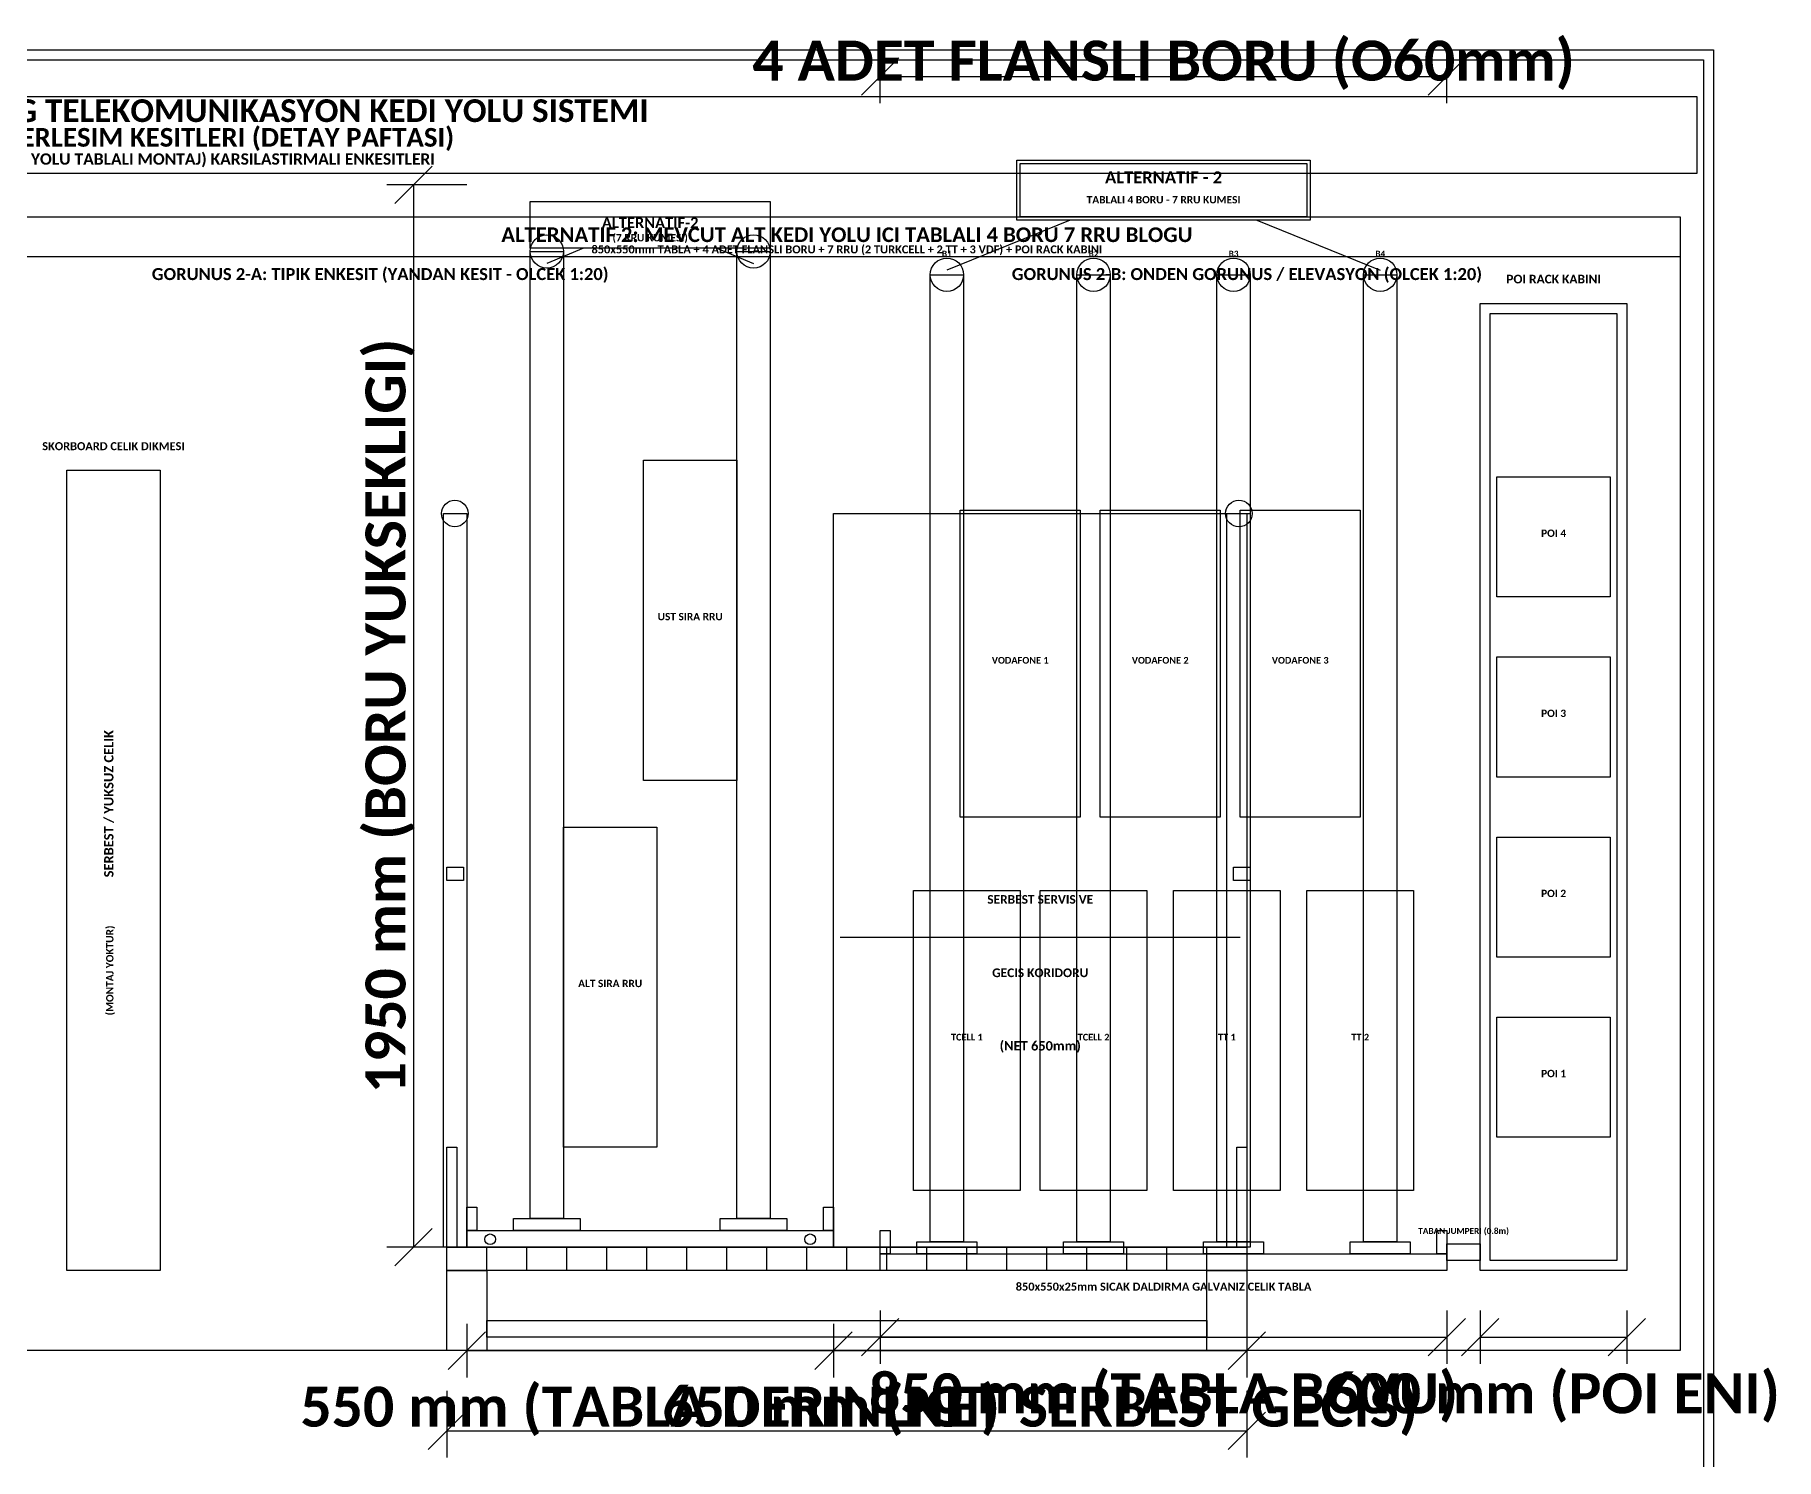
# Model space of a CAD drawing. Header units: metres. Extents: x -2.74 to 2.69, y -1.1 to 3.22.
# Drawn here: x 0.082 to 2.694, y 1.087 to 3.223 of the extents above; entities that cross this region are included whole.
import ezdxf
from ezdxf.enums import TextEntityAlignment as Align

# ---------------------------------------------------------------- set-up
doc = ezdxf.new("R2010")
doc.units = ezdxf.units.M
doc.linetypes.add('DASHED', pattern=[10, 5, -5])
for name, color, linetype in [('BLOK_OZEL_PLATFORM', 140, 'CONTINUOUS'), ('CELIK_KIRIS_KOLON', 9, 'CONTINUOUS'), ('EKP_POI_MODULLERI', 40, 'CONTINUOUS'), ('EKP_POI_TASIYICI_SASE', 30, 'CONTINUOUS'), ('EKP_TURK_TELEKOM_RRU', 4, 'CONTINUOUS'), ('EKP_TURKCELL_RRU', 5, 'CONTINUOUS'), ('EKP_VODAFONE_RRU', 1, 'CONTINUOUS'), ('KABLO_TAVALARI', 6, 'CONTINUOUS'), ('KORKULUK_KAPI', 4, 'CONTINUOUS'), ('METIN_BILGI', 7, 'CONTINUOUS'), ('MONTAJ_BORULARI', 2, 'CONTINUOUS'), ('OLCULER', 1, 'CONTINUOUS'), ('YURUYUS_KORIDORU', 3, 'DASHED'), ('ZEMIN_PLATFORM', 8, 'CONTINUOUS')]:
    doc.layers.add(name, color=color, linetype=linetype)
doc.styles.get("Standard").update_dxf_attribs({"font": 'calibrib.ttf'})

msp = doc.modelspace()

# ---------------------------------------------------------------- linework, layer by layer
at = {"layer": 'BLOK_OZEL_PLATFORM'}
for points in [[(0.73, 1.43), (0.73, 1.465), (0.745, 1.465), (0.745, 1.43)], [(1.265, 1.43), (1.265, 1.465), (1.28, 1.465), (1.28, 1.43)], [(0.73, 1.405), (0.73, 1.43), (1.28, 1.43), (1.28, 1.405)], [(1.35, 1.395), (1.35, 1.43), (1.365, 1.43), (1.365, 1.395)], [(2.185, 1.395), (2.185, 1.43), (2.2, 1.43), (2.2, 1.395)], [(1.35, 1.37), (1.35, 1.395), (2.2, 1.395), (2.2, 1.37)]]:
    msp.add_lwpolyline(points, close=True, dxfattribs=at)
at = {"layer": 'CELIK_KIRIS_KOLON'}
for points in [[(0.13, 1.37), (0.13, 2.57), (0.27, 2.57), (0.27, 1.37)], [(0.7, 1.25), (0.7, 1.37), (0.76, 1.37), (0.76, 1.25)], [(1.84, 1.25), (1.84, 1.37), (1.9, 1.37), (1.9, 1.25)], [(0.76, 1.27), (0.76, 1.295), (1.84, 1.295), (1.84, 1.27)]]:
    msp.add_lwpolyline(points, close=True, dxfattribs=at)
for centre in [(0.765, 1.417), (1.245, 1.417)]:
    msp.add_circle(centre, 0.008, dxfattribs=at)
at = {"layer": 'EKP_POI_MODULLERI'}
for points in [[(2.275, 2.38), (2.275, 2.56), (2.445, 2.56), (2.445, 2.38)], [(2.275, 2.11), (2.275, 2.29), (2.445, 2.29), (2.445, 2.11)], [(2.275, 1.84), (2.275, 2.02), (2.445, 2.02), (2.445, 1.84)], [(2.275, 1.57), (2.275, 1.75), (2.445, 1.75), (2.445, 1.57)]]:
    msp.add_lwpolyline(points, close=True, dxfattribs=at)
at = {"layer": 'EKP_POI_TASIYICI_SASE'}
for points in [[(2.25, 1.37), (2.25, 2.82), (2.47, 2.82), (2.47, 1.37)], [(2.265, 1.385), (2.265, 2.805), (2.455, 2.805), (2.455, 1.385)]]:
    msp.add_lwpolyline(points, close=True, dxfattribs=at)
at = {"layer": 'EKP_TURK_TELEKOM_RRU'}
for points in [[(1.79, 1.49), (1.79, 1.94), (1.95, 1.94), (1.95, 1.49)], [(1.99, 1.49), (1.99, 1.94), (2.15, 1.94), (2.15, 1.49)]]:
    msp.add_lwpolyline(points, close=True, dxfattribs=at)
at = {"layer": 'EKP_TURKCELL_RRU'}
for points in [[(0.875, 1.555), (0.875, 2.035), (1.015, 2.035), (1.015, 1.555)], [(1.4, 1.49), (1.4, 1.94), (1.56, 1.94), (1.56, 1.49)], [(1.59, 1.49), (1.59, 1.94), (1.75, 1.94), (1.75, 1.49)]]:
    msp.add_lwpolyline(points, close=True, dxfattribs=at)
at = {"layer": 'EKP_VODAFONE_RRU'}
for points in [[(0.995, 2.105), (0.995, 2.585), (1.135, 2.585), (1.135, 2.105)], [(1.47, 2.05), (1.47, 2.51), (1.65, 2.51), (1.65, 2.05)], [(1.68, 2.05), (1.68, 2.51), (1.86, 2.51), (1.86, 2.05)], [(1.89, 2.05), (1.89, 2.51), (2.07, 2.51), (2.07, 2.05)]]:
    msp.add_lwpolyline(points, close=True, dxfattribs=at)
at = {"layer": 'KABLO_TAVALARI'}
msp.add_lwpolyline([(2.2, 1.385), (2.2, 1.41), (2.25, 1.41), (2.25, 1.385)], close=True, dxfattribs=at)
at = {"layer": 'KORKULUK_KAPI'}
for points in [[(0.695, 1.405), (0.695, 2.505), (0.73, 2.505), (0.73, 1.405)], [(1.87, 1.405), (1.87, 2.505), (1.905, 2.505), (1.905, 1.405)], [(0.7, 1.955), (0.7, 1.975), (0.725, 1.975), (0.725, 1.955)], [(1.88, 1.955), (1.88, 1.975), (1.905, 1.975), (1.905, 1.955)], [(0.7, 1.405), (0.7, 1.555), (0.715, 1.555), (0.715, 1.405)], [(1.885, 1.405), (1.885, 1.555), (1.9, 1.555), (1.9, 1.405)]]:
    msp.add_lwpolyline(points, close=True, dxfattribs=at)
for centre in [(0.712, 2.505), (1.888, 2.505)]:
    msp.add_circle(centre, 0.02, dxfattribs=at)
at = {"layer": 'METIN_BILGI'}
for points in [[(-2.6, -1.1), (-2.6, 3.2), (2.6, 3.2), (2.6, -1.1)], [(-2.585, -1.085), (-2.585, 3.185), (2.585, 3.185), (2.585, -1.085)], [(-2.575, 3.015), (-2.575, 3.13), (2.575, 3.13), (2.575, 3.015)], [(1.555, 2.945), (1.555, 3.035), (1.995, 3.035), (1.995, 2.945)], [(1.56, 2.95), (1.56, 3.03), (1.99, 3.03), (1.99, 2.95)], [(0.825, 2.903), (0.825, 2.973), (1.185, 2.973), (1.185, 2.903)], [(0.05, 1.25), (0.05, 2.95), (2.55, 2.95), (2.55, 1.25)], [(0.05, 2.89), (0.05, 2.95), (2.55, 2.95), (2.55, 2.89)]]:
    msp.add_lwpolyline(points, close=True, dxfattribs=at)
at = {"layer": 'MONTAJ_BORULARI'}
for p, q in [((1.635, 2.945), (1.45, 2.87)), ((1.915, 2.945), (2.1, 2.87)), ((0.905, 2.903), (0.85, 2.88)), ((1.105, 2.903), (1.16, 2.88))]:
    msp.add_line(p, q, dxfattribs=at)
for points in [[(0.825, 1.448), (0.825, 2.898), (0.875, 2.898), (0.875, 1.448)], [(1.135, 1.448), (1.135, 2.898), (1.185, 2.898), (1.185, 1.448)], [(1.425, 1.413), (1.425, 2.863), (1.475, 2.863), (1.475, 1.413)], [(1.645, 1.413), (1.645, 2.863), (1.695, 2.863), (1.695, 1.413)], [(1.855, 1.413), (1.855, 2.863), (1.905, 2.863), (1.905, 1.413)], [(2.075, 1.413), (2.075, 2.863), (2.125, 2.863), (2.125, 1.413)], [(0.8, 1.43), (0.8, 1.448), (0.9, 1.448), (0.9, 1.43)], [(1.11, 1.43), (1.11, 1.448), (1.21, 1.448), (1.21, 1.43)], [(1.405, 1.395), (1.405, 1.413), (1.495, 1.413), (1.495, 1.395)], [(1.625, 1.395), (1.625, 1.413), (1.715, 1.413), (1.715, 1.395)], [(1.835, 1.395), (1.835, 1.413), (1.925, 1.413), (1.925, 1.395)], [(2.055, 1.395), (2.055, 1.413), (2.145, 1.413), (2.145, 1.395)]]:
    msp.add_lwpolyline(points, close=True, dxfattribs=at)
for centre in [(0.85, 2.898), (1.16, 2.898), (1.45, 2.863), (1.67, 2.863), (1.88, 2.863), (2.1, 2.863)]:
    msp.add_circle(centre, 0.025, dxfattribs=at)
at = {"layer": 'OLCULER'}
for p, q in [((1.322, 3.132), (1.378, 3.188)), ((1.35, 3.12), (1.35, 3.2)), ((2.172, 3.132), (2.228, 3.188)), ((2.2, 3.12), (2.2, 3.2)), ((1.35, 3.16), (2.2, 3.16)), ((0.622, 2.97), (0.678, 3.026)), ((0.73, 2.998), (0.61, 2.998)), ((0.65, 2.998), (0.65, 1.405)), ((0.622, 1.377), (0.678, 1.433)), ((0.73, 1.405), (0.61, 1.405)), ((1.35, 1.31), (1.35, 1.23)), ((2.2, 1.31), (2.2, 1.23)), ((2.25, 1.31), (2.25, 1.23)), ((2.47, 1.31), (2.47, 1.23)), ((0.73, 1.29), (0.73, 1.21)), ((1.28, 1.29), (1.28, 1.21)), ((1.28, 1.29), (1.28, 1.21)), ((1.322, 1.242), (1.378, 1.298)), ((1.9, 1.29), (1.9, 1.21)), ((2.172, 1.242), (2.228, 1.298)), ((2.222, 1.242), (2.278, 1.298)), ((2.442, 1.242), (2.498, 1.298)), ((0.702, 1.222), (0.758, 1.278)), ((1.252, 1.222), (1.308, 1.278)), ((1.252, 1.222), (1.308, 1.278)), ((1.35, 1.27), (2.2, 1.27)), ((1.872, 1.222), (1.928, 1.278)), ((2.25, 1.27), (2.47, 1.27)), ((0.73, 1.25), (1.28, 1.25)), ((1.28, 1.25), (1.9, 1.25)), ((0.7, 1.19), (0.7, 1.09)), ((1.9, 1.19), (1.9, 1.09)), ((0.672, 1.102), (0.728, 1.158)), ((1.872, 1.102), (1.928, 1.158)), ((0.7, 1.13), (1.9, 1.13))]:
    msp.add_line(p, q, dxfattribs=at)
at = {"layer": 'YURUYUS_KORIDORU'}
msp.add_line((1.29, 1.87), (1.89, 1.87), dxfattribs=at)
msp.add_lwpolyline([(1.28, 1.405), (1.28, 2.505), (1.9, 2.505), (1.9, 1.405)], close=True, dxfattribs=at)
at = {"layer": 'ZEMIN_PLATFORM'}
for p, q in [((0.76, 1.37), (0.76, 1.405)), ((0.82, 1.37), (0.82, 1.405)), ((0.88, 1.37), (0.88, 1.405)), ((0.94, 1.37), (0.94, 1.405)), ((1, 1.37), (1, 1.405)), ((1.06, 1.37), (1.06, 1.405)), ((1.12, 1.37), (1.12, 1.405)), ((1.18, 1.37), (1.18, 1.405)), ((1.24, 1.37), (1.24, 1.405)), ((1.3, 1.37), (1.3, 1.405)), ((1.36, 1.37), (1.36, 1.405)), ((1.42, 1.37), (1.42, 1.405)), ((1.48, 1.37), (1.48, 1.405)), ((1.54, 1.37), (1.54, 1.405)), ((1.6, 1.37), (1.6, 1.405)), ((1.66, 1.37), (1.66, 1.405)), ((1.72, 1.37), (1.72, 1.405)), ((1.78, 1.37), (1.78, 1.405)), ((1.84, 1.37), (1.84, 1.405))]:
    msp.add_line(p, q, dxfattribs=at)
msp.add_lwpolyline([(0.7, 1.37), (0.7, 1.405), (1.9, 1.405), (1.9, 1.37)], close=True, dxfattribs=at)

# ---------------------------------------------------------------- texts
at = {"layer": 'METIN_BILGI'}
for s, height, p in [('RAMS PARK / SEYRANTEPE STADYUMU 5G & 4.5G TELEKOMUNIKASYON KEDI YOLU SISTEMI', 0.034, (0, 3.092)), ('ALAN 2: SKORBOARD ARKASI RRU VE POI YERLESIM KESITLERI (DETAY PAFTASI)', 0.028, (0, 3.055)), ('ALTERNATIF 1 (SKORBOARD CELIGI MONTAJI) VE ALTERNATIF 2 (KEDI YOLU TABLALI MONTAJ) KARSILASTIRMALI ENKESITLERI', 0.017, (0, 3.028)), ('ALTERNATIF - 2', 0.018, (1.775, 3)), ('TABLALI 4 BORU - 7 RRU KUMESI', 0.011, (1.775, 2.97)), ('ALTERNATIF 2: MEVCUT ALT KEDI YOLU ICI TABLALI 4 BORU 7 RRU BLOGU', 0.022, (1.3, 2.912)), ('ALTERNATIF-2', 0.016, (1.005, 2.933)), ('(7 RRU KUMESI)', 0.011, (1.005, 2.913)), ('850x550mm TABLA + 4 ADET FLANSLI BORU + 7 RRU (2 TURKCELL + 2 TT + 3 VDF) + POI RACK KABINI', 0.012, (1.3, 2.895)), ('B2', 0.009, (1.67, 2.89)), ('B3', 0.009, (1.88, 2.89)), ('GORUNUS 2-A: TIPIK ENKESIT (YANDAN KESIT - OLCEK 1:20)', 0.018, (0.6, 2.855)), ('B1', 0.009, (1.45, 2.89)), ('GORUNUS 2-B: ONDEN GORUNUS / ELEVASYON (OLCEK 1:20)', 0.018, (1.9, 2.855)), ('B4', 0.009, (2.1, 2.89)), ('POI RACK KABINI', 0.013, (2.36, 2.85)), ('SKORBOARD CELIK DIKMESI', 0.012, (0.2, 2.6)), ('POI 4', 0.011, (2.36, 2.47)), ('UST SIRA RRU', 0.011, (1.065, 2.345)), ('VODAFONE 1', 0.01, (1.56, 2.28)), ('VODAFONE 2', 0.01, (1.77, 2.28)), ('VODAFONE 3', 0.01, (1.98, 2.28)), ('POI 3', 0.011, (2.36, 2.2)), ('POI 2', 0.011, (2.36, 1.93)), ('ALT SIRA RRU', 0.011, (0.945, 1.795)), ('TCELL 1', 0.01, (1.48, 1.715)), ('TCELL 2', 0.01, (1.67, 1.715)), ('TT 1', 0.01, (1.87, 1.715)), ('TT 2', 0.01, (2.07, 1.715)), ('POI 1', 0.011, (2.36, 1.66)), ('TABAN JUMPERI (0.8m)', 0.009, (2.225, 1.425)), ('850x550x25mm SICAK DALDIRMA GALVANIZ CELIK TABLA', 0.012, (1.775, 1.34))]:
    msp.add_text(s, height=height, dxfattribs=at).set_placement(p, align=Align.CENTER)
for s, height, p in [('SERBEST / YUKSUZ CELIK', 0.014, (0.2, 2.07)), ('(MONTAJ YOKTUR)', 0.011, (0.2, 1.82))]:
    msp.add_text(s, height=height, rotation=90, dxfattribs=at).set_placement(p, align=Align.CENTER)
at = {"layer": 'OLCULER'}
for s, p in [('4 ADET FLANSLI BORU (O60mm)', (1.775, 3.184)), ('550 mm (TABLA DERINLIGI)', (1.005, 1.166)), ('650 mm (NET SERBEST GECIS)', (1.59, 1.166)), ('850 mm (TABLA BOYU)', (1.775, 1.186)), ('600 mm (POI ENI)', (2.36, 1.186))]:
    msp.add_text(s, height=0.06, dxfattribs=at).set_placement(p, align=Align.MIDDLE_CENTER)
msp.add_text('1950 mm (BORU YUKSEKLIGI)', height=0.06, rotation=90, dxfattribs=at).set_placement((0.608, 2.2015), align=Align.MIDDLE_CENTER)
at = {"layer": 'YURUYUS_KORIDORU'}
for s, height, p in [('SERBEST SERVIS VE', 0.013, (1.59, 1.92)), ('GECIS KORIDORU', 0.013, (1.59, 1.81)), ('(NET 650mm)', 0.014, (1.59, 1.7))]:
    msp.add_text(s, height=height, dxfattribs=at).set_placement(p, align=Align.CENTER)

doc.saveas('drawing.dxf')
